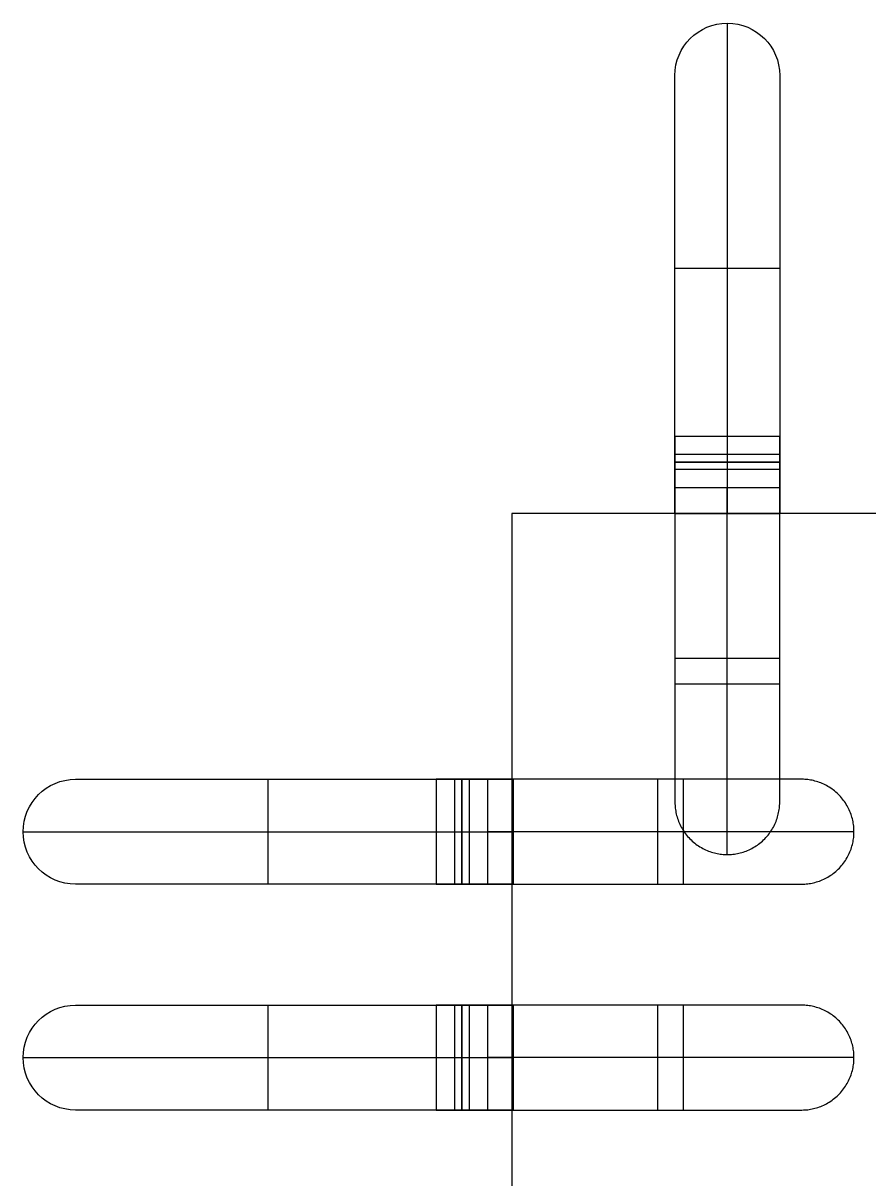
# Model space of a CAD drawing. Header units: millimetres. Extents: x 1.2 to 41.2, y 0.2 to 23.9.
# Drawn here: x 26.132 to 27.782, y 13.735 to 15.989 of the extents above; entities that cross this region are included whole.
import ezdxf

# ---------------------------------------------------------------- set-up
doc = ezdxf.new("R2010")
doc.units = ezdxf.units.MM
doc.layers.add('图层04', color=96, linetype='Continuous', true_color=0x007f00)
doc.layers.add('默认', color=18, linetype='Continuous', true_color=0x000000)

msp = doc.modelspace()

# ---------------------------------------------------------------- linework, layer by layer
at = {"layer": '图层04'}
for points in [[(27.086, 15.0327, 1.6431), (27.086, 11.5327, 1.6431), (27.086, 8.0327, 1.6431)], [(27.086, 15.0327, 2.0472), (27.086, 11.5327, 2.0472), (27.086, 8.0327, 2.0472)], [(27.086, 15.0327, 1.6431), (27.086, 15.0327, 1.8451), (27.086, 15.0327, 2.0472)], [(34.086, 15.0327, 1.6431), (30.586, 15.0327, 1.6431), (27.086, 15.0327, 1.6431)], [(34.086, 15.0327, 2.0472), (30.586, 15.0327, 2.0472), (27.086, 15.0327, 2.0472)], [(27.086, 15.0327, 1.8451), (27.086, 11.5327, 1.8451), (27.086, 8.0327, 1.8451)], [(34.086, 15.0327, 1.8451), (30.586, 15.0327, 1.8451), (27.086, 15.0327, 1.8451)]]:
    msp.add_open_spline(points, degree=2, dxfattribs=at)
at = {"layer": '默认'}
for p, q in [((27.404, 15.1328, 1.6504), (27.404, 15.0327, 1.6504)), ((27.404, 15.0327, 2.0972), (27.404, 15.1327, 2.0972)), ((27.6084, 15.0327, 1.6504), (27.6084, 15.1328, 1.6504)), ((27.6084, 15.1327, 2.0972), (27.6084, 15.0327, 2.0972)), ((27.404, 15.0828, 1.6004), (27.404, 15.0827, 1.7004)), ((27.404, 15.0827, 2.1472), (27.404, 15.0827, 2.0472)), ((27.6084, 15.0828, 1.7004), (27.6084, 15.0828, 1.6004)), ((27.6084, 15.0827, 2.0472), (27.6084, 15.0827, 2.1472)), ((27.0883, 14.5145, 1.6756), (26.9883, 14.5145, 1.6756)), ((26.9883, 14.5145, 2.1224), (27.0883, 14.5145, 2.1224)), ((27.0383, 14.5145, 1.7256), (27.0383, 14.5145, 1.6256)), ((27.0383, 14.5145, 2.0724), (27.0383, 14.5145, 2.1724)), ((26.9883, 14.3101, 1.6756), (27.0883, 14.3101, 1.6756)), ((27.0883, 14.3101, 2.1224), (26.9883, 14.3101, 2.1224)), ((27.0383, 14.3101, 1.6256), (27.0383, 14.3101, 1.7256)), ((27.0383, 14.3101, 2.1724), (27.0383, 14.3101, 2.0724)), ((27.0883, 14.0741, 1.6756), (26.9883, 14.0741, 1.6756)), ((26.9883, 14.0741, 2.1224), (27.0883, 14.0741, 2.1224)), ((27.0383, 14.0741, 1.7256), (27.0383, 14.0741, 1.6256)), ((27.0383, 14.0741, 2.0724), (27.0383, 14.0741, 2.1724)), ((26.9883, 13.8697, 1.6756), (27.0883, 13.8697, 1.6756)), ((27.0883, 13.8697, 2.1224), (26.9883, 13.8697, 2.1224)), ((27.0383, 13.8697, 1.6256), (27.0383, 13.8697, 1.7256)), ((27.0383, 13.8697, 2.1724), (27.0383, 13.8697, 2.0724))]:
    msp.add_line(p, q, dxfattribs=at)
at = {"layer": '默认', "extrusion": (-9.4928e-10, 0.000220476, -1)}
msp.add_open_spline([(27.404, 15.1328, 1.6004), (27.404, 15.384, 1.6004), (27.404, 15.6352, 1.6005), (27.404, 15.8865, 1.6005), (27.404, 15.9429, 1.6006), (27.4498, 15.9886, 1.6006), (27.5062, 15.9886, 1.6006), (27.5626, 15.9886, 1.6006), (27.6084, 15.9429, 1.6006), (27.6084, 15.8865, 1.6005), (27.6084, 15.6352, 1.6005), (27.6084, 15.384, 1.6004), (27.6084, 15.1328, 1.6004)], degree=3, knots=[0.100022, 0.100022, 0.100022, 0.100022, 0.853706, 0.853706, 0.853706, 1.031249, 1.031249, 1.031249, 1.208793, 1.208793, 1.208793, 1.962477, 1.962477, 1.962477, 1.962477], dxfattribs=at)
at = {"layer": '默认', "extrusion": (-2.18096e-15, 0.000220476, -1)}
msp.add_open_spline([(27.404, 15.1828, 1.7004), (27.404, 15.4173, 1.7004), (27.404, 15.6519, 1.7005), (27.404, 15.8864, 1.7005), (27.404, 15.9429, 1.7006), (27.4498, 15.9886, 1.7006), (27.5062, 15.9886, 1.7006), (27.5626, 15.9886, 1.7006), (27.6084, 15.9429, 1.7006), (27.6084, 15.8864, 1.7005), (27.6084, 15.6519, 1.7005), (27.6084, 15.4173, 1.7004), (27.6084, 15.1828, 1.7004)], degree=3, knots=[0.150033, 0.150033, 0.150033, 0.150033, 0.853706, 0.853706, 0.853706, 1.031249, 1.031249, 1.031249, 1.208793, 1.208793, 1.208793, 1.912466, 1.912466, 1.912466, 1.912466], dxfattribs=at)
at = {"layer": '默认', "extrusion": (-4.74639e-10, 0.000220476, -1)}
msp.add_open_spline([(27.404, 15.1328, 1.6504), (27.404, 15.384, 1.6504), (27.404, 15.6352, 1.6505), (27.404, 15.8864, 1.6505), (27.404, 15.9429, 1.6506), (27.4498, 15.9886, 1.6506), (27.5062, 15.9886, 1.6506), (27.5626, 15.9886, 1.6506), (27.6084, 15.9429, 1.6506), (27.6084, 15.8864, 1.6505), (27.6084, 15.6352, 1.6505), (27.6084, 15.384, 1.6504), (27.6084, 15.1328, 1.6504)], degree=3, knots=[0.100022, 0.100022, 0.100022, 0.100022, 0.853706, 0.853706, 0.853706, 1.031249, 1.031249, 1.031249, 1.208793, 1.208793, 1.208793, 1.962477, 1.962477, 1.962477, 1.962477], dxfattribs=at)
at = {"layer": '默认'}
for points, degree in [([(27.5062, 15.9886, 1.6006), (27.5062, 15.5107, 1.6005), (27.5062, 15.0327, 1.6004)], 2), ([(27.5062, 15.9886, 1.7006), (27.5062, 15.5857, 1.7005), (27.5062, 15.1828, 1.7004)], 2), ([(27.5062, 15.9886, 1.6006), (27.5062, 15.9886, 1.6506), (27.5062, 15.9886, 1.7006)], 2), ([(27.404, 15.8865, 1.6005), (27.404, 15.8864, 1.6505), (27.404, 15.8864, 1.7005)], 2), ([(27.6084, 15.8865, 1.6005), (27.6084, 15.8864, 1.6505), (27.6084, 15.8864, 1.7005)], 2), ([(27.404, 15.5107, 1.6005), (27.5062, 15.5107, 1.6005), (27.6084, 15.5107, 1.6005)], 2), ([(27.404, 15.5107, 1.7005), (27.5062, 15.5107, 1.7005), (27.6084, 15.5107, 1.7005)], 2), ([(27.404, 15.1327, 1.7004), (27.404, 15.1494, 1.7004), (27.404, 15.1661, 1.7004), (27.404, 15.1828, 1.7004)], 3), ([(27.6084, 15.1828, 1.7004), (27.5062, 15.1828, 1.7004), (27.404, 15.1828, 1.7004)], 2), ([(27.6084, 15.1828, 1.7004), (27.6084, 15.1661, 1.7004), (27.6084, 15.1494, 1.7004), (27.6084, 15.1327, 1.7004)], 3), ([(27.6084, 15.1474, 1.715), (27.5062, 15.1474, 1.715), (27.404, 15.1474, 1.715)], 2), ([(27.404, 15.0327, 1.6004), (27.404, 15.0661, 1.6004), (27.404, 15.0994, 1.6004), (27.404, 15.1328, 1.6004)], 3), ([(27.404, 15.1327, 1.7004), (27.404, 15.1328, 1.6504), (27.404, 15.1328, 1.6004)], 2), ([(27.404, 15.1327, 2.0472), (27.404, 15.1327, 2.0722), (27.404, 15.1327, 2.0972)], 2), ([(27.404, 15.1327, 1.7004), (27.404, 15.1327, 1.7254), (27.404, 15.1327, 1.7504)], 2), ([(27.404, 15.0327, 2.0472), (27.404, 15.0827, 2.0472), (27.404, 15.1327, 2.0472)], 2), ([(27.404, 15.1327, 1.7004), (27.404, 15.0827, 1.7004), (27.404, 15.0327, 1.7004)], 2), ([(27.6084, 15.1327, 2.0972), (27.5062, 15.1327, 2.0972), (27.404, 15.1327, 2.0972)], 2), ([(27.6084, 15.1327, 1.7504), (27.5062, 15.1327, 1.7504), (27.404, 15.1327, 1.7504)], 2), ([(27.404, 15.1327, 1.7504), (27.404, 15.1327, 1.8988), (27.404, 15.1327, 2.0472)], 2), ([(27.404, 15.0327, 1.8738), (27.404, 15.0827, 1.8738), (27.404, 15.1327, 1.8738)], 2), ([(27.404, 15.1327, 1.8738), (27.5062, 15.1327, 1.8738), (27.6084, 15.1327, 1.8738)], 2), ([(27.5062, 15.1327, 2.0972), (27.5062, 15.1327, 1.9238), (27.5062, 15.1327, 1.7504)], 2), ([(27.6084, 15.1328, 1.6004), (27.6084, 15.1328, 1.6504), (27.6084, 15.1327, 1.7004)], 2), ([(27.6084, 15.1328, 1.6004), (27.6084, 15.0994, 1.6004), (27.6084, 15.0661, 1.6004), (27.6084, 15.0327, 1.6004)], 3), ([(27.6084, 15.1327, 2.0472), (27.6084, 15.1327, 1.8988), (27.6084, 15.1327, 1.7504)], 2), ([(27.6084, 15.0327, 1.7004), (27.6084, 15.0827, 1.7004), (27.6084, 15.1327, 1.7004)], 2), ([(27.6084, 15.1327, 2.0472), (27.6084, 15.0827, 2.0472), (27.6084, 15.0327, 2.0472)], 2), ([(27.6084, 15.1327, 2.0972), (27.6084, 15.1327, 2.0722), (27.6084, 15.1327, 2.0472)], 2), ([(27.6084, 15.1327, 1.7504), (27.6084, 15.1327, 1.7254), (27.6084, 15.1327, 1.7004)], 2), ([(27.6084, 15.0327, 1.8738), (27.6084, 15.0827, 1.8738), (27.6084, 15.1327, 1.8738)], 2), ([(27.6084, 15.1181, 2.1325), (27.5062, 15.1181, 2.1325), (27.404, 15.1181, 2.1325)], 2), ([(27.404, 15.0827, 2.1472), (27.404, 15.0577, 2.1472), (27.404, 15.0327, 2.1472)], 2), ([(27.6084, 15.0827, 2.1472), (27.5062, 15.0827, 2.1472), (27.404, 15.0827, 2.1472)], 2), ([(27.404, 15.0827, 1.7004), (27.404, 15.0827, 1.8738), (27.404, 15.0827, 2.0472)], 2), ([(27.5062, 14.3678, 2.1472), (27.5062, 14.7253, 2.1472), (27.5062, 15.0827, 2.1472)], 2), ([(27.6084, 15.0327, 2.1472), (27.6084, 15.0577, 2.1472), (27.6084, 15.0827, 2.1472)], 2), ([(27.6084, 15.0827, 2.0472), (27.6084, 15.0827, 1.8738), (27.6084, 15.0827, 1.7004)], 2), ([(27.404, 15.0327, 1.6004), (27.404, 15.0327, 1.6504), (27.404, 15.0327, 1.7004)], 2), ([(27.404, 15.0327, 2.0472), (27.5062, 15.0327, 2.0472), (27.6084, 15.0327, 2.0472)], 2), ([(27.6084, 15.0327, 1.6004), (27.5062, 15.0327, 1.6004), (27.404, 15.0327, 1.6004)], 2), ([(27.404, 15.0327, 1.7004), (27.404, 15.0327, 1.8738), (27.404, 15.0327, 2.0472)], 2), ([(27.404, 15.0327, 2.1472), (27.404, 15.0327, 2.0972), (27.404, 15.0327, 2.0472)], 2), ([(27.404, 15.0327, 1.8238), (27.5062, 15.0327, 1.8238), (27.6084, 15.0327, 1.8238)], 2), ([(27.5062, 15.0327, 2.0472), (27.5062, 15.0327, 1.8238), (27.5062, 15.0327, 1.6004)], 2), ([(27.5062, 14.3678, 2.0472), (27.5062, 14.7003, 2.0472), (27.5062, 15.0327, 2.0472)], 2), ([(27.6084, 15.0327, 1.7004), (27.6084, 15.0327, 1.6504), (27.6084, 15.0327, 1.6004)], 2), ([(27.6084, 15.0327, 2.0472), (27.6084, 15.0327, 1.8738), (27.6084, 15.0327, 1.7004)], 2), ([(27.6084, 15.0327, 2.0472), (27.6084, 15.0327, 2.0972), (27.6084, 15.0327, 2.1472)], 2), ([(27.404, 14.7503, 2.1472), (27.5062, 14.7503, 2.1472), (27.6084, 14.7503, 2.1472)], 2), ([(27.404, 14.7003, 2.0472), (27.5062, 14.7003, 2.0472), (27.6084, 14.7003, 2.0472)], 2), ([(26.2346, 14.5145, 1.6258), (26.2346, 14.5145, 1.6758), (26.2346, 14.5145, 1.7258)], 2), ([(26.6104, 14.3101, 1.6257), (26.6104, 14.4123, 1.6257), (26.6104, 14.5145, 1.6257)], 2), ([(26.6104, 14.3101, 1.7257), (26.6104, 14.4123, 1.7257), (26.6104, 14.5145, 1.7257)], 2), ([(26.9383, 14.5145, 1.7256), (26.9383, 14.4123, 1.7256), (26.9383, 14.3101, 1.7256)], 2), ([(26.9383, 14.5145, 1.7256), (26.955, 14.5145, 1.7256), (26.9716, 14.5145, 1.7256), (26.9883, 14.5145, 1.7256)], 3), ([(26.9737, 14.5145, 1.7403), (26.9737, 14.4123, 1.7403), (26.9737, 14.3101, 1.7403)], 2), ([(26.9883, 14.5145, 2.0724), (26.9883, 14.5145, 1.924), (26.9883, 14.5145, 1.7756)], 2), ([(27.0883, 14.5145, 1.7256), (27.0383, 14.5145, 1.7256), (26.9883, 14.5145, 1.7256)], 2), ([(26.9883, 14.5145, 2.0724), (27.0383, 14.5145, 2.0724), (27.0883, 14.5145, 2.0724)], 2), ([(26.9883, 14.5145, 1.6256), (26.9883, 14.5145, 1.6756), (26.9883, 14.5145, 1.7256)], 2), ([(26.9883, 14.5145, 1.6256), (27.0216, 14.5145, 1.6256), (27.055, 14.5145, 1.6256), (27.0883, 14.5145, 1.6256)], 3), ([(26.9883, 14.5145, 2.1224), (26.9883, 14.5145, 2.0974), (26.9883, 14.5145, 2.0724)], 2), ([(26.9883, 14.5145, 2.1224), (26.9883, 14.4123, 2.1224), (26.9883, 14.3101, 2.1224)], 2), ([(26.9883, 14.5145, 1.7756), (26.9883, 14.4123, 1.7756), (26.9883, 14.3101, 1.7756)], 2), ([(26.9883, 14.5145, 1.7756), (26.9883, 14.5145, 1.7506), (26.9883, 14.5145, 1.7256)], 2), ([(27.0883, 14.5145, 1.899), (27.0383, 14.5145, 1.899), (26.9883, 14.5145, 1.899)], 2), ([(26.9883, 14.3101, 1.899), (26.9883, 14.4123, 1.899), (26.9883, 14.5145, 1.899)], 2), ([(27.0029, 14.5145, 2.1578), (27.0029, 14.4123, 2.1578), (27.0029, 14.3101, 2.1578)], 2), ([(27.0883, 14.5145, 2.1724), (27.0633, 14.5145, 2.1724), (27.0383, 14.5145, 2.1724)], 2), ([(27.0383, 14.5145, 2.1724), (27.0383, 14.4123, 2.1724), (27.0383, 14.3101, 2.1724)], 2), ([(27.0383, 14.5145, 2.0724), (27.0383, 14.5145, 1.899), (27.0383, 14.5145, 1.7256)], 2), ([(27.0883, 14.3101, 2.0724), (27.0883, 14.4123, 2.0724), (27.0883, 14.5145, 2.0724)], 2), ([(27.0883, 14.5145, 1.6256), (27.0883, 14.4123, 1.6256), (27.0883, 14.3101, 1.6256)], 2), ([(27.0883, 14.5145, 1.7256), (27.0883, 14.5145, 1.6756), (27.0883, 14.5145, 1.6256)], 2), ([(27.0883, 14.5145, 2.0724), (27.0883, 14.5145, 1.899), (27.0883, 14.5145, 1.7256)], 2), ([(27.0883, 14.5145, 2.0724), (27.0883, 14.5145, 2.1224), (27.0883, 14.5145, 2.1724)], 2), ([(27.0883, 14.3101, 1.849), (27.0883, 14.4123, 1.849), (27.0883, 14.5145, 1.849)], 2), ([(27.3708, 14.3101, 2.1724), (27.3708, 14.4123, 2.1724), (27.3708, 14.5145, 2.1724)], 2), ([(27.4208, 14.3101, 2.0724), (27.4208, 14.4123, 2.0724), (27.4208, 14.5145, 2.0724)], 2), ([(27.6511, 14.5145, 2.0724), (27.6511, 14.5145, 2.1224), (27.6511, 14.5145, 2.1724)], 2), ([(27.404, 14.47, 2.0472), (27.404, 14.47, 2.0972), (27.404, 14.47, 2.1472)], 2), ([(27.6084, 14.47, 2.0472), (27.6084, 14.47, 2.0972), (27.6084, 14.47, 2.1472)], 2), ([(26.1324, 14.4123, 1.6258), (26.6104, 14.4123, 1.6257), (27.0883, 14.4123, 1.6256)], 2), ([(26.1324, 14.4123, 1.6258), (26.1324, 14.4123, 1.6758), (26.1325, 14.4123, 1.7258)], 2), ([(26.1325, 14.4123, 1.7258), (26.5354, 14.4123, 1.7257), (26.9383, 14.4123, 1.7256)], 2), ([(26.9883, 14.4123, 2.1224), (26.9883, 14.4123, 1.949), (26.9883, 14.4123, 1.7756)], 2), ([(27.7533, 14.4123, 2.1724), (27.3958, 14.4123, 2.1724), (27.0383, 14.4123, 2.1724)], 2), ([(27.0883, 14.4123, 2.0724), (27.0883, 14.4123, 1.849), (27.0883, 14.4123, 1.6256)], 2), ([(27.7533, 14.4123, 2.0724), (27.4208, 14.4123, 2.0724), (27.0883, 14.4123, 2.0724)], 2), ([(27.7533, 14.4123, 2.0724), (27.7533, 14.4123, 2.1224), (27.7533, 14.4123, 2.1724)], 2), ([(27.5062, 14.3678, 2.0472), (27.5062, 14.3678, 2.0972), (27.5062, 14.3678, 2.1472)], 2), ([(26.2346, 14.3101, 1.6258), (26.2346, 14.3101, 1.6758), (26.2346, 14.3101, 1.7258)], 2), ([(26.9883, 14.3101, 1.7256), (26.9716, 14.3101, 1.7256), (26.955, 14.3101, 1.7256), (26.9383, 14.3101, 1.7256)], 3), ([(27.0883, 14.3101, 1.6256), (27.055, 14.3101, 1.6256), (27.0216, 14.3101, 1.6256), (26.9883, 14.3101, 1.6256)], 3), ([(26.9883, 14.3101, 2.0724), (26.9883, 14.3101, 2.0974), (26.9883, 14.3101, 2.1224)], 2), ([(26.9883, 14.3101, 1.7256), (26.9883, 14.3101, 1.7506), (26.9883, 14.3101, 1.7756)], 2), ([(26.9883, 14.3101, 1.7256), (26.9883, 14.3101, 1.6756), (26.9883, 14.3101, 1.6256)], 2), ([(27.0883, 14.3101, 2.0724), (27.0383, 14.3101, 2.0724), (26.9883, 14.3101, 2.0724)], 2), ([(26.9883, 14.3101, 1.7256), (27.0383, 14.3101, 1.7256), (27.0883, 14.3101, 1.7256)], 2), ([(26.9883, 14.3101, 1.7756), (26.9883, 14.3101, 1.924), (26.9883, 14.3101, 2.0724)], 2), ([(27.0883, 14.3101, 1.899), (27.0383, 14.3101, 1.899), (26.9883, 14.3101, 1.899)], 2), ([(27.0383, 14.3101, 2.1724), (27.0633, 14.3101, 2.1724), (27.0883, 14.3101, 2.1724)], 2), ([(27.0383, 14.3101, 1.7256), (27.0383, 14.3101, 1.899), (27.0383, 14.3101, 2.0724)], 2), ([(27.0883, 14.3101, 1.6256), (27.0883, 14.3101, 1.6756), (27.0883, 14.3101, 1.7256)], 2), ([(27.0883, 14.3101, 1.7256), (27.0883, 14.3101, 1.899), (27.0883, 14.3101, 2.0724)], 2), ([(27.0883, 14.3101, 2.1724), (27.0883, 14.3101, 2.1224), (27.0883, 14.3101, 2.0724)], 2), ([(27.6511, 14.3101, 2.0724), (27.6511, 14.3101, 2.1224), (27.6511, 14.3101, 2.1724)], 2), ([(26.2346, 14.0741, 1.6258), (26.2346, 14.0741, 1.6758), (26.2346, 14.0741, 1.7258)], 2), ([(26.6104, 13.8697, 1.6257), (26.6104, 13.9719, 1.6257), (26.6104, 14.0741, 1.6257)], 2), ([(26.6104, 13.8697, 1.7257), (26.6104, 13.9719, 1.7257), (26.6104, 14.0741, 1.7257)], 2), ([(26.9383, 14.0741, 1.7256), (26.9383, 13.9719, 1.7256), (26.9383, 13.8697, 1.7256)], 2), ([(26.9383, 14.0741, 1.7256), (26.955, 14.0741, 1.7256), (26.9716, 14.0741, 1.7256), (26.9883, 14.0741, 1.7256)], 3), ([(26.9737, 14.0741, 1.7403), (26.9737, 13.9719, 1.7403), (26.9737, 13.8697, 1.7403)], 2), ([(26.9883, 14.0741, 2.0724), (26.9883, 14.0741, 1.924), (26.9883, 14.0741, 1.7756)], 2), ([(27.0883, 14.0741, 1.7256), (27.0383, 14.0741, 1.7256), (26.9883, 14.0741, 1.7256)], 2), ([(26.9883, 14.0741, 2.0724), (27.0383, 14.0741, 2.0724), (27.0883, 14.0741, 2.0724)], 2), ([(26.9883, 14.0741, 1.6256), (26.9883, 14.0741, 1.6756), (26.9883, 14.0741, 1.7256)], 2), ([(26.9883, 14.0741, 1.6256), (27.0216, 14.0741, 1.6256), (27.055, 14.0741, 1.6256), (27.0883, 14.0741, 1.6256)], 3), ([(26.9883, 14.0741, 2.1224), (26.9883, 14.0741, 2.0974), (26.9883, 14.0741, 2.0724)], 2), ([(26.9883, 14.0741, 2.1224), (26.9883, 13.9719, 2.1224), (26.9883, 13.8697, 2.1224)], 2), ([(26.9883, 14.0741, 1.7756), (26.9883, 13.9719, 1.7756), (26.9883, 13.8697, 1.7756)], 2), ([(26.9883, 14.0741, 1.7756), (26.9883, 14.0741, 1.7506), (26.9883, 14.0741, 1.7256)], 2), ([(27.0883, 14.0741, 1.899), (27.0383, 14.0741, 1.899), (26.9883, 14.0741, 1.899)], 2), ([(26.9883, 13.8697, 1.899), (26.9883, 13.9719, 1.899), (26.9883, 14.0741, 1.899)], 2), ([(27.0029, 14.0741, 2.1578), (27.0029, 13.9719, 2.1578), (27.0029, 13.8697, 2.1578)], 2), ([(27.0883, 14.0741, 2.1724), (27.0633, 14.0741, 2.1724), (27.0383, 14.0741, 2.1724)], 2), ([(27.0383, 14.0741, 2.1724), (27.0383, 13.9719, 2.1724), (27.0383, 13.8697, 2.1724)], 2), ([(27.0383, 14.0741, 2.0724), (27.0383, 14.0741, 1.899), (27.0383, 14.0741, 1.7256)], 2), ([(27.0883, 13.8697, 2.0724), (27.0883, 13.9719, 2.0724), (27.0883, 14.0741, 2.0724)], 2), ([(27.0883, 14.0741, 1.6256), (27.0883, 13.9719, 1.6256), (27.0883, 13.8697, 1.6256)], 2), ([(27.0883, 14.0741, 1.7256), (27.0883, 14.0741, 1.6756), (27.0883, 14.0741, 1.6256)], 2), ([(27.0883, 14.0741, 2.0724), (27.0883, 14.0741, 1.899), (27.0883, 14.0741, 1.7256)], 2), ([(27.0883, 14.0741, 2.0724), (27.0883, 14.0741, 2.1224), (27.0883, 14.0741, 2.1724)], 2), ([(27.0883, 13.8697, 1.849), (27.0883, 13.9719, 1.849), (27.0883, 14.0741, 1.849)], 2), ([(27.3708, 13.8697, 2.1724), (27.3708, 13.9719, 2.1724), (27.3708, 14.0741, 2.1724)], 2), ([(27.4208, 13.8697, 2.0724), (27.4208, 13.9719, 2.0724), (27.4208, 14.0741, 2.0724)], 2), ([(27.6511, 14.0741, 2.0724), (27.6511, 14.0741, 2.1224), (27.6511, 14.0741, 2.1724)], 2), ([(26.1324, 13.9719, 1.6258), (26.6104, 13.9719, 1.6257), (27.0883, 13.9719, 1.6256)], 2), ([(26.1324, 13.9719, 1.6258), (26.1324, 13.9719, 1.6758), (26.1325, 13.9719, 1.7258)], 2), ([(26.1325, 13.9719, 1.7258), (26.5354, 13.9719, 1.7257), (26.9383, 13.9719, 1.7256)], 2), ([(26.9883, 13.9719, 2.1224), (26.9883, 13.9719, 1.949), (26.9883, 13.9719, 1.7756)], 2), ([(27.7533, 13.9719, 2.1724), (27.3958, 13.9719, 2.1724), (27.0383, 13.9719, 2.1724)], 2), ([(27.0883, 13.9719, 2.0724), (27.0883, 13.9719, 1.849), (27.0883, 13.9719, 1.6256)], 2), ([(27.7533, 13.9719, 2.0724), (27.4208, 13.9719, 2.0724), (27.0883, 13.9719, 2.0724)], 2), ([(27.7533, 13.9719, 2.0724), (27.7533, 13.9719, 2.1224), (27.7533, 13.9719, 2.1724)], 2), ([(26.2346, 13.8697, 1.6258), (26.2346, 13.8697, 1.6758), (26.2346, 13.8697, 1.7258)], 2), ([(26.9883, 13.8697, 1.7256), (26.9716, 13.8697, 1.7256), (26.955, 13.8697, 1.7256), (26.9383, 13.8697, 1.7256)], 3), ([(27.0883, 13.8697, 1.6256), (27.055, 13.8697, 1.6256), (27.0216, 13.8697, 1.6256), (26.9883, 13.8697, 1.6256)], 3), ([(26.9883, 13.8697, 2.0724), (26.9883, 13.8697, 2.0974), (26.9883, 13.8697, 2.1224)], 2), ([(26.9883, 13.8697, 1.7256), (26.9883, 13.8697, 1.7506), (26.9883, 13.8697, 1.7756)], 2), ([(26.9883, 13.8697, 1.7256), (26.9883, 13.8697, 1.6756), (26.9883, 13.8697, 1.6256)], 2), ([(27.0883, 13.8697, 2.0724), (27.0383, 13.8697, 2.0724), (26.9883, 13.8697, 2.0724)], 2), ([(26.9883, 13.8697, 1.7256), (27.0383, 13.8697, 1.7256), (27.0883, 13.8697, 1.7256)], 2), ([(26.9883, 13.8697, 1.7756), (26.9883, 13.8697, 1.924), (26.9883, 13.8697, 2.0724)], 2), ([(27.0883, 13.8697, 1.899), (27.0383, 13.8697, 1.899), (26.9883, 13.8697, 1.899)], 2), ([(27.0383, 13.8697, 2.1724), (27.0633, 13.8697, 2.1724), (27.0883, 13.8697, 2.1724)], 2), ([(27.0383, 13.8697, 1.7256), (27.0383, 13.8697, 1.899), (27.0383, 13.8697, 2.0724)], 2), ([(27.0883, 13.8697, 1.6256), (27.0883, 13.8697, 1.6756), (27.0883, 13.8697, 1.7256)], 2), ([(27.0883, 13.8697, 1.7256), (27.0883, 13.8697, 1.899), (27.0883, 13.8697, 2.0724)], 2), ([(27.0883, 13.8697, 2.1724), (27.0883, 13.8697, 2.1224), (27.0883, 13.8697, 2.0724)], 2), ([(27.6511, 13.8697, 2.0724), (27.6511, 13.8697, 2.1224), (27.6511, 13.8697, 2.1724)], 2)]:
    msp.add_open_spline(points, degree=degree, dxfattribs=at)
at = {"layer": '默认', "extrusion": (-1, -2.98309e-12, -2.41531e-12)}
msp.add_rational_spline([(27.404, 15.1828, 1.7004), (27.404, 15.1327, 1.7004), (27.404, 15.1327, 1.7504)], [1, 0.707028826879, 1], degree=2, dxfattribs=at)
at = {"layer": '默认', "extrusion": (-1, -3.97757e-12, -2.69947e-12)}
msp.add_rational_spline([(27.5062, 15.1828, 1.7004), (27.5062, 15.1327, 1.7004), (27.5062, 15.1327, 1.7504)], [1, 0.707028826879, 1], degree=2, dxfattribs=at)
at = {"layer": '默认', "extrusion": (-1, -4.33253e-12, -3.76505e-12)}
msp.add_rational_spline([(27.6084, 15.1327, 1.7504), (27.6084, 15.1327, 1.7004), (27.6084, 15.1828, 1.7004)], [1, 0.707028826879, 1], degree=2, dxfattribs=at)
at = {"layer": '默认', "extrusion": (1, -8.52651e-13, -1.42109e-12)}
msp.add_rational_spline([(27.404, 15.1327, 2.0972), (27.404, 15.1327, 2.1472), (27.404, 15.0827, 2.1472)], [1, 0.707106781186, 1], degree=2, dxfattribs=at)
at = {"layer": '默认', "extrusion": (1, -7.10543e-14, -1.63425e-12)}
msp.add_rational_spline([(27.5062, 15.1327, 2.0972), (27.5062, 15.1327, 2.1472), (27.5062, 15.0827, 2.1472)], [1, 0.707106781186, 1], degree=2, dxfattribs=at)
at = {"layer": '默认', "extrusion": (1, -1.06581e-12, -1.63425e-12)}
msp.add_rational_spline([(27.6084, 15.0827, 2.1472), (27.6084, 15.1327, 2.1472), (27.6084, 15.1327, 2.0972)], [1, 0.707106781186, 1], degree=2, dxfattribs=at)
at = {"layer": '默认'}
for points in [[(27.404, 15.0327, 2.0472), (27.404, 14.7514, 2.0472), (27.404, 14.47, 2.0472), (27.404, 14.3678, 2.0472), (27.5062, 14.3678, 2.0472), (27.6084, 14.3678, 2.0472), (27.6084, 14.47, 2.0472), (27.6084, 14.7514, 2.0472), (27.6084, 15.0327, 2.0472)], [(27.404, 15.0327, 2.1472), (27.404, 14.7514, 2.1472), (27.404, 14.47, 2.1472), (27.404, 14.3678, 2.1472), (27.5062, 14.3678, 2.1472), (27.6084, 14.3678, 2.1472), (27.6084, 14.47, 2.1472), (27.6084, 14.7514, 2.1472), (27.6084, 15.0327, 2.1472)], [(27.404, 15.0327, 2.0972), (27.404, 14.7514, 2.0972), (27.404, 14.47, 2.0972), (27.404, 14.3678, 2.0972), (27.5062, 14.3678, 2.0972), (27.6084, 14.3678, 2.0972), (27.6084, 14.47, 2.0972), (27.6084, 14.7514, 2.0972), (27.6084, 15.0327, 2.0972)], [(27.0883, 14.3101, 2.0724), (27.3697, 14.3101, 2.0724), (27.6511, 14.3101, 2.0724), (27.7533, 14.3101, 2.0724), (27.7533, 14.4123, 2.0724), (27.7533, 14.5145, 2.0724), (27.6511, 14.5145, 2.0724), (27.3697, 14.5145, 2.0724), (27.0883, 14.5145, 2.0724)], [(27.0883, 14.3101, 2.1724), (27.3697, 14.3101, 2.1724), (27.6511, 14.3101, 2.1724), (27.7533, 14.3101, 2.1724), (27.7533, 14.4123, 2.1724), (27.7533, 14.5145, 2.1724), (27.6511, 14.5145, 2.1724), (27.3697, 14.5145, 2.1724), (27.0883, 14.5145, 2.1724)], [(27.0883, 14.3101, 2.1224), (27.3697, 14.3101, 2.1224), (27.6511, 14.3101, 2.1224), (27.7533, 14.3101, 2.1224), (27.7533, 14.4123, 2.1224), (27.7533, 14.5145, 2.1224), (27.6511, 14.5145, 2.1224), (27.3697, 14.5145, 2.1224), (27.0883, 14.5145, 2.1224)], [(27.0883, 13.8697, 2.0724), (27.3697, 13.8697, 2.0724), (27.6511, 13.8697, 2.0724), (27.7533, 13.8697, 2.0724), (27.7533, 13.9719, 2.0724), (27.7533, 14.0741, 2.0724), (27.6511, 14.0741, 2.0724), (27.3697, 14.0741, 2.0724), (27.0883, 14.0741, 2.0724)], [(27.0883, 13.8697, 2.1724), (27.3697, 13.8697, 2.1724), (27.6511, 13.8697, 2.1724), (27.7533, 13.8697, 2.1724), (27.7533, 13.9719, 2.1724), (27.7533, 14.0741, 2.1724), (27.6511, 14.0741, 2.1724), (27.3697, 14.0741, 2.1724), (27.0883, 14.0741, 2.1724)], [(27.0883, 13.8697, 2.1224), (27.3697, 13.8697, 2.1224), (27.6511, 13.8697, 2.1224), (27.7533, 13.8697, 2.1224), (27.7533, 13.9719, 2.1224), (27.7533, 14.0741, 2.1224), (27.6511, 14.0741, 2.1224), (27.3697, 14.0741, 2.1224), (27.0883, 14.0741, 2.1224)]]:
    msp.add_rational_spline(points, [1, 1, 1, 0.707106781186, 1, 0.707106781186, 1, 1, 1], degree=2, knots=[0, 0, 0, 0.562778, 0.562778, 0.723265, 0.723265, 0.883753, 0.883753, 1.446531, 1.446531, 1.446531], dxfattribs=at)
at = {"layer": '默认', "extrusion": (0.000220476, 9.49279e-10, 1)}
for points in [[(26.9883, 14.3101, 1.6256), (26.7371, 14.3101, 1.6257), (26.4858, 14.3101, 1.6257), (26.2346, 14.3101, 1.6258), (26.1782, 14.3101, 1.6258), (26.1324, 14.3559, 1.6258), (26.1324, 14.4123, 1.6258), (26.1324, 14.4687, 1.6258), (26.1782, 14.5145, 1.6258), (26.2346, 14.5145, 1.6258), (26.4858, 14.5145, 1.6257), (26.7371, 14.5145, 1.6257), (26.9883, 14.5145, 1.6256)], [(26.9883, 13.8697, 1.6256), (26.7371, 13.8697, 1.6257), (26.4858, 13.8697, 1.6257), (26.2346, 13.8697, 1.6258), (26.1782, 13.8697, 1.6258), (26.1324, 13.9155, 1.6258), (26.1324, 13.9719, 1.6258), (26.1324, 14.0283, 1.6258), (26.1782, 14.0741, 1.6258), (26.2346, 14.0741, 1.6258), (26.4858, 14.0741, 1.6257), (26.7371, 14.0741, 1.6257), (26.9883, 14.0741, 1.6256)]]:
    msp.add_open_spline(points, degree=3, knots=[0.100022, 0.100022, 0.100022, 0.100022, 0.853706, 0.853706, 0.853706, 1.031249, 1.031249, 1.031249, 1.208793, 1.208793, 1.208793, 1.962477, 1.962477, 1.962477, 1.962477], dxfattribs=at)
at = {"layer": '默认', "extrusion": (0.000220476, 4.74637e-10, 1)}
for points in [[(26.9883, 14.3101, 1.6756), (26.7371, 14.3101, 1.6757), (26.4858, 14.3101, 1.6757), (26.2346, 14.3101, 1.6758), (26.1782, 14.3101, 1.6758), (26.1324, 14.3559, 1.6758), (26.1324, 14.4123, 1.6758), (26.1324, 14.4687, 1.6758), (26.1782, 14.5145, 1.6758), (26.2346, 14.5145, 1.6758), (26.4858, 14.5145, 1.6757), (26.7371, 14.5145, 1.6757), (26.9883, 14.5145, 1.6756)], [(26.9883, 13.8697, 1.6756), (26.7371, 13.8697, 1.6757), (26.4858, 13.8697, 1.6757), (26.2346, 13.8697, 1.6758), (26.1782, 13.8697, 1.6758), (26.1324, 13.9155, 1.6758), (26.1324, 13.9719, 1.6758), (26.1324, 14.0283, 1.6758), (26.1782, 14.0741, 1.6758), (26.2346, 14.0741, 1.6758), (26.4858, 14.0741, 1.6757), (26.7371, 14.0741, 1.6757), (26.9883, 14.0741, 1.6756)]]:
    msp.add_open_spline(points, degree=3, knots=[0.100022, 0.100022, 0.100022, 0.100022, 0.853706, 0.853706, 0.853706, 1.031249, 1.031249, 1.031249, 1.208793, 1.208793, 1.208793, 1.962477, 1.962477, 1.962477, 1.962477], dxfattribs=at)
at = {"layer": '默认', "extrusion": (0.000220476, 2.18862e-15, 1)}
for points in [[(26.9383, 14.3101, 1.7256), (26.7037, 14.3101, 1.7257), (26.4692, 14.3101, 1.7258), (26.2346, 14.3101, 1.7258), (26.1782, 14.3101, 1.7258), (26.1325, 14.3559, 1.7258), (26.1325, 14.4123, 1.7258), (26.1325, 14.4687, 1.7258), (26.1782, 14.5145, 1.7258), (26.2346, 14.5145, 1.7258), (26.4692, 14.5145, 1.7258), (26.7037, 14.5145, 1.7257), (26.9383, 14.5145, 1.7256)], [(26.9383, 13.8697, 1.7256), (26.7037, 13.8697, 1.7257), (26.4692, 13.8697, 1.7258), (26.2346, 13.8697, 1.7258), (26.1782, 13.8697, 1.7258), (26.1325, 13.9155, 1.7258), (26.1325, 13.9719, 1.7258), (26.1325, 14.0283, 1.7258), (26.1782, 14.0741, 1.7258), (26.2346, 14.0741, 1.7258), (26.4692, 14.0741, 1.7258), (26.7037, 14.0741, 1.7257), (26.9383, 14.0741, 1.7256)]]:
    msp.add_open_spline(points, degree=3, knots=[0.150033, 0.150033, 0.150033, 0.150033, 0.853706, 0.853706, 0.853706, 1.031249, 1.031249, 1.031249, 1.208793, 1.208793, 1.208793, 1.912466, 1.912466, 1.912466, 1.912466], dxfattribs=at)
at = {"layer": '默认', "extrusion": (4.2615e-12, -1, -3.69401e-12)}
msp.add_rational_spline([(26.9883, 14.5145, 1.7756), (26.9883, 14.5145, 1.7256), (26.9383, 14.5145, 1.7256)], [1, 0.707028826879, 1], degree=2, dxfattribs=at)
at = {"layer": '默认', "extrusion": (8.17124e-13, 1, -1.38556e-12)}
msp.add_rational_spline([(27.0383, 14.5145, 2.1724), (26.9883, 14.5145, 2.1724), (26.9883, 14.5145, 2.1224)], [1, 0.707106781186, 1], degree=2, dxfattribs=at)
at = {"layer": '默认', "extrusion": (3.87103e-12, -1, -2.59291e-12)}
for points in [[(26.9383, 14.4123, 1.7256), (26.9883, 14.4123, 1.7256), (26.9883, 14.4123, 1.7756)], [(26.9383, 13.9719, 1.7256), (26.9883, 13.9719, 1.7256), (26.9883, 13.9719, 1.7756)]]:
    msp.add_rational_spline(points, [1, 0.707028826879, 1], degree=2, dxfattribs=at)
at = {"layer": '默认', "extrusion": (-7.10543e-14, 1, -1.49214e-12)}
msp.add_rational_spline([(26.9883, 14.4123, 2.1224), (26.9883, 14.4123, 2.1724), (27.0383, 14.4123, 2.1724)], [1, 0.707106781186, 1], degree=2, dxfattribs=at)
at = {"layer": '默认', "extrusion": (3.23167e-12, -1, -2.66395e-12)}
msp.add_rational_spline([(26.9383, 14.3101, 1.7256), (26.9883, 14.3101, 1.7256), (26.9883, 14.3101, 1.7756)], [1, 0.707028826879, 1], degree=2, dxfattribs=at)
at = {"layer": '默认', "extrusion": (8.88178e-13, 1, -1.45661e-12)}
msp.add_rational_spline([(26.9883, 14.3101, 2.1224), (26.9883, 14.3101, 2.1724), (27.0383, 14.3101, 2.1724)], [1, 0.707106781186, 1], degree=2, dxfattribs=at)
at = {"layer": '默认', "extrusion": (4.19048e-12, -1, -3.62297e-12)}
msp.add_rational_spline([(26.9883, 14.0741, 1.7756), (26.9883, 14.0741, 1.7256), (26.9383, 14.0741, 1.7256)], [1, 0.707028826879, 1], degree=2, dxfattribs=at)
at = {"layer": '默认', "extrusion": (8.52651e-13, 1, -1.42109e-12)}
msp.add_rational_spline([(27.0383, 14.0741, 2.1724), (26.9883, 14.0741, 2.1724), (26.9883, 14.0741, 2.1224)], [1, 0.707106781186, 1], degree=2, dxfattribs=at)
at = {"layer": '默认', "extrusion": (-3.19744e-13, 1, -1.24345e-12)}
msp.add_rational_spline([(26.9883, 13.9719, 2.1224), (26.9883, 13.9719, 2.1724), (27.0383, 13.9719, 2.1724)], [1, 0.707106781186, 1], degree=2, dxfattribs=at)
at = {"layer": '默认', "extrusion": (3.65781e-12, -1, -3.09018e-12)}
msp.add_rational_spline([(26.9383, 13.8697, 1.7256), (26.9883, 13.8697, 1.7256), (26.9883, 13.8697, 1.7756)], [1, 0.707028826879, 1], degree=2, dxfattribs=at)
at = {"layer": '默认', "extrusion": (1.20792e-12, 1, -1.77636e-12)}
msp.add_rational_spline([(26.9883, 13.8697, 2.1224), (26.9883, 13.8697, 2.1724), (27.0383, 13.8697, 2.1724)], [1, 0.707106781186, 1], degree=2, dxfattribs=at)

doc.saveas('drawing.dxf')
